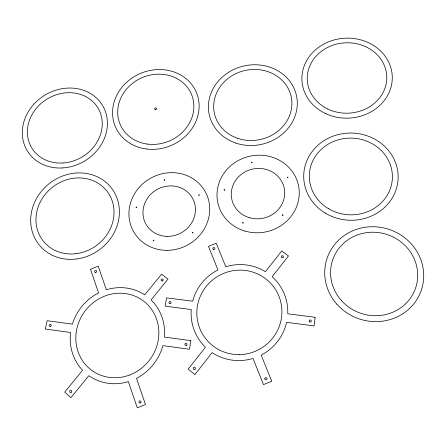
<?xml version="1.0" encoding="UTF-8"?>
<svg xmlns="http://www.w3.org/2000/svg" width="446" height="446" viewBox="0 0 446 446"><rect width="100%" height="100%" fill="white"/><g stroke="black" fill="none" stroke-linecap="round" stroke-linejoin="round"><path stroke-width="0.67" d="M251.472 162.489C252.475 163.693 252.252 161.14 251.472 162.489M242.624 222.849C243.672 224.115 243.405 221.411 242.624 222.849M224.07 189.963C225.029 191.2 224.918 188.597 224.076 189.935M199.334 194.997C198.665 196.407 198.241 193.854 199.334 194.997M192.271 232.689C193.235 233.949 193.168 231.296 192.276 232.661M164.791 179.905C164.028 181.355 163.782 178.74 164.786 179.933M153.864 240.338C153.262 241.81 152.738 239.162 153.864 240.338M136.091 207.373C137.167 208.538 136.755 205.985 136.091 207.373M282.329 215.061C283.104 216.438 283.461 213.751 282.329 215.033M287.263 177.43C288.138 178.74 288.255 176.137 287.269 177.402M315.099 317.284L314.09 325.903L286.605 322.341A48.597 47.75 -33.1 0 1 261.161 355.116L271.748 381.213L263.502 384.619L252.999 358.439A48.597 47.75 -33.1 0 1 212.123 352.624L194.885 374.618L188.173 369.16L205.428 347.239A48.597 47.75 -33.1 0 1 191.245 309.552L165.098 306.162L166.553 297.856L192.661 301.195A48.597 47.75 -33.1 0 1 217.949 269.93L208.499 246.398L216.243 243.226L225.787 266.753A48.597 47.75 -33.1 0 1 265.431 271.698L281.705 251.014L288.473 255.926L272.166 276.737A48.597 47.75 -33.1 0 1 287.742 313.789L315.099 317.284M190.877 340.655L189.466 349.274L162.879 345.622A49.155 46.044 -53 0 1 136.476 378.336L145.502 404.483L137.307 407.861L128.364 381.631A49.155 46.044 -53 0 1 88.832 375.683L70.959 397.637L64.687 392.151L82.571 370.269A49.155 46.044 -53 0 1 70.602 332.499L45.291 329.02L47.12 320.707L72.391 324.136A49.155 46.044 -53 0 1 98.566 292.916L90.516 269.317L98.215 266.173L106.36 289.766A49.155 46.044 -53 0 1 144.744 294.851L161.625 274.19L167.975 279.135L151.06 299.913A49.155 46.044 -53 0 1 164.401 337.059L190.877 340.655M327.721 108.98A39.783 35.212 -2.6 0 0 386.777 77.002A39.783 35.212 -2.6 0 0 326.539 48.001A39.783 35.212 -2.6 0 0 327.721 108.98M325.245 113.407A45.208 40.012 -2.6 0 0 392.274 76.941A45.208 40.012 -2.6 0 0 323.735 44.115A45.208 40.012 -2.6 0 0 325.245 113.407M237.545 138.277A39.281 35.351 -12.2 0 0 291.606 99.073A39.281 35.351 -12.2 0 0 229.216 77.582A39.281 35.351 -12.2 0 0 237.545 138.277M235.616 143.01A44.639 40.173 -12.2 0 0 296.952 98.343A44.639 40.173 -12.2 0 0 225.983 74.064A44.639 40.173 -12.2 0 0 235.616 143.01M62.953 162.985A38.668 33.851 -31 0 0 98.137 108.266A38.668 33.851 -31 0 0 33.35 112.375A38.668 33.851 -31 0 0 62.953 162.985M62.836 167.925A43.942 38.468 -31 0 0 102.686 105.674A43.942 38.468 -31 0 0 29.051 110.491A43.942 38.468 -31 0 0 62.836 167.925M146.255 148.97A43.97 39.164 -22.7 0 0 197.193 94.541A43.97 39.164 -22.7 0 0 124.072 84.835A43.97 39.164 -22.7 0 0 146.255 148.97M147.269 144.058A38.696 34.465 -22.7 0 0 192.198 96.247A38.696 34.465 -22.7 0 0 127.891 87.572A38.696 34.465 -22.7 0 0 147.269 144.058M155.442 109.638A0.976 0.87 -22.7 0 0 156.507 108.384A0.976 0.87 -22.7 0 0 154.862 108.244A0.976 0.87 -22.7 0 0 155.442 109.638M76.026 253.702A40.463 36.539 -37.6 0 0 108.289 192.979A40.463 36.539 -37.6 0 0 40.681 201.179A40.463 36.539 -37.6 0 0 76.026 253.702M76.316 259.014A45.983 41.523 -37.6 0 0 112.827 189.946A45.983 41.523 -37.6 0 0 35.998 199.429A45.983 41.523 -37.6 0 0 76.316 259.014M162.26 280.947A1.059 1.004 -39.6 0 0 162.946 279.268A1.059 1.004 -39.6 0 0 161.162 279.597A1.059 1.004 -39.6 0 0 162.26 280.947M186.339 345.371A1.098 1.059 -55.8 0 0 186.601 343.504A1.098 1.059 -55.8 0 0 184.878 344.262A1.098 1.059 -55.8 0 0 186.339 345.371M140.574 402.877A1.143 1.076 -66.7 0 0 140.429 400.932A1.143 1.076 -66.7 0 0 138.879 402.108A1.143 1.076 -66.7 0 0 140.574 402.877M71.137 392.346A1.132 1.037 -60.8 0 0 71.265 390.428A1.132 1.037 -60.8 0 0 69.615 391.393A1.132 1.037 -60.8 0 0 71.137 392.346M50.532 326.366A1.087 0.987 -51.6 0 0 50.883 324.56A1.087 0.987 -51.6 0 0 49.199 325.296A1.087 0.987 -51.6 0 0 50.532 326.366M129.63 375.002A43.256 40.519 -53 0 0 145.558 302.711A43.256 40.519 -53 0 0 76.846 328.719A43.256 40.519 -53 0 0 129.63 375.002M95.795 272.445A1.054 0.97 -43.1 0 0 96.431 270.767A1.054 0.97 -43.1 0 0 94.691 271.174A1.054 0.97 -43.1 0 0 95.795 272.445M213.706 249.52A1.048 0.998 -25.2 0 0 214.833 248.121A1.048 0.998 -25.2 0 0 213.054 247.915A1.048 0.998 -25.2 0 0 213.706 249.52M239.179 354.609A42.76 42.019 -33.1 0 0 276.297 290.82A42.76 42.019 -33.1 0 0 202.612 291.684A42.76 42.019 -33.1 0 0 239.179 354.609M170.127 303.559A1.07 1.026 -43.9 0 0 170.773 301.836A1.07 1.026 -43.9 0 0 168.978 302.21A1.07 1.026 -43.9 0 0 170.127 303.559M194.869 369.294A1.115 1.076 -64.6 0 0 194.768 367.376A1.115 1.076 -64.6 0 0 193.19 368.463A1.115 1.076 -64.6 0 0 194.869 369.294M264.918 378.258A1.132 1.109 82.7 0 0 266.05 379.847A1.132 1.109 82.7 0 0 266.836 378.063A1.132 1.109 82.7 0 0 264.918 378.258M309.34 321.666A1.104 1.082 22.4 0 0 311.23 321.466A1.104 1.082 22.4 0 0 310.082 319.944A1.104 1.082 22.4 0 0 309.34 321.666M282.039 257.671A1.065 1.026 -5.5 0 0 283.572 256.673A1.065 1.026 -5.5 0 0 281.922 255.898A1.065 1.026 -5.5 0 0 282.039 257.671M244.954 231.056A41.238 38.668 -12.2 0 0 298.446 185.358A41.238 38.668 -12.2 0 0 230.956 165.555A41.238 38.668 -12.2 0 0 244.954 231.056M249.275 217.665A26.805 25.132 -12.2 0 0 284.225 188.162A26.805 25.132 -12.2 0 0 240.45 175.044A26.805 25.132 -12.2 0 0 249.275 217.665M167.044 236.363A26.66 24.814 -28.4 0 0 192.945 199A26.66 24.814 -28.4 0 0 147.626 198.018A26.66 24.814 -28.4 0 0 167.044 236.363M166.246 250.329A41.021 38.183 -28.4 0 0 205.751 192.627A41.021 38.183 -28.4 0 0 135.985 191.524A41.021 38.183 -28.4 0 0 166.246 250.329M328.217 208.494A41.556 38.362 2.6 0 0 392.346 178.762A41.556 38.362 2.6 0 0 331.997 142.157A41.556 38.362 2.6 0 0 328.217 208.494M325.296 213.099A47.226 43.596 2.6 0 0 398.088 179.164A47.226 43.596 2.6 0 0 329.41 137.697A47.226 43.596 2.6 0 0 325.296 213.099M336.925 304.239A49.757 47.187 18.3 0 0 421.063 290.931A49.757 47.187 18.3 0 0 364.661 227.36A49.757 47.187 18.3 0 0 336.925 304.239M341.262 300.364A43.78 41.523 18.2 0 0 415.326 288.785A43.78 41.523 18.2 0 0 365.804 232.762A43.78 41.523 18.2 0 0 341.262 300.364"/></g></svg>
